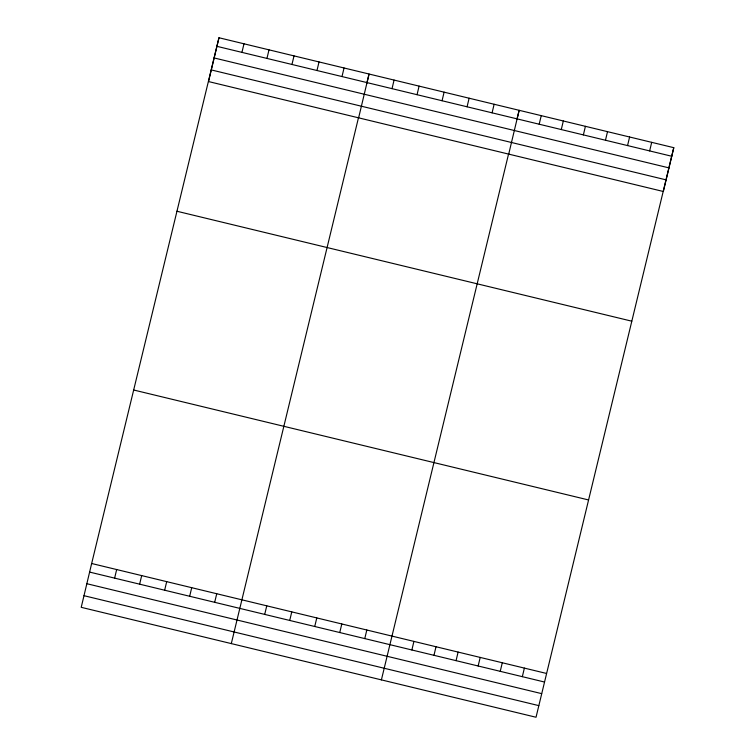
<?xml version="1.0" encoding="UTF-8"?>
<svg xmlns="http://www.w3.org/2000/svg" width="755" height="755" viewBox="0 0 755 755"><rect width="100%" height="100%" fill="white"/><g stroke="black" fill="none" stroke-linecap="round" stroke-linejoin="round"><path stroke-width="1.13" d="M91.657 563.504L81.219 607.322L536.031 717.25L673.781 147.678L218.969 37.75L91.657 563.504L546.469 673.441M218.969 37.75L208.531 81.559L663.343 191.496L673.781 147.678M114.628 578.122L116.666 569.553M241.94 52.369L243.988 43.799M139.637 584.172L141.685 575.603M266.959 58.418L268.997 49.839M164.656 590.221L166.695 581.643M291.968 64.468L294.016 55.889M189.675 596.261L191.713 587.692M316.987 70.508L319.025 61.938M214.684 602.311L216.732 593.741M342.006 76.557L344.044 67.978M231.304 643.6L358.559 117.403M358.625 117.837L369.063 74.028L366.845 83.163M264.712 614.4L266.76 605.831M392.034 88.646L394.072 80.077M289.731 620.45L291.77 611.88M417.043 94.696L419.091 86.117M314.741 626.499L316.789 617.92M442.062 100.736L444.1 92.167M339.759 632.539L341.798 623.97M467.071 106.785L469.119 98.216M364.778 638.588L366.817 630.019M492.09 112.835L494.129 104.256M381.398 679.877L508.644 153.68M508.71 154.114L519.147 110.305L516.939 119.441M411.881 649.97L413.919 641.401M539.193 124.216L541.241 115.647M433.974 655.312L436.012 646.742M561.286 129.558L563.324 120.979M456.058 660.653L458.106 652.084M583.379 134.9L585.418 126.321M478.151 665.995L480.199 657.416M605.472 140.241L607.511 131.663M500.244 671.337L502.283 662.758M627.556 145.573L629.604 137.004M522.337 676.669L524.376 668.099M649.649 150.915L651.697 142.346M216.93 46.329L671.742 156.257M214.156 57.956L668.968 167.884M211.306 69.932L666.118 179.869M176.953 211.249L631.765 321.177M133.673 390.005L588.485 499.942M89.609 572.082L544.421 682.01M86.844 583.709L541.656 693.637M83.984 595.686L538.796 705.623"/></g></svg>
